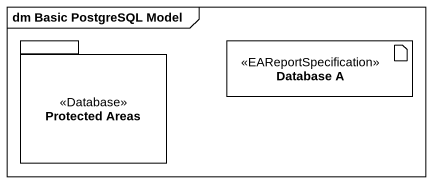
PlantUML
@startuml
mainframe dm Basic PostgreSQL Model
package "Protected Areas" as Protected_Areas <<Database>> {
}
artifact "Database A" as Database_A <<EAReportSpecification>>
@enduml
